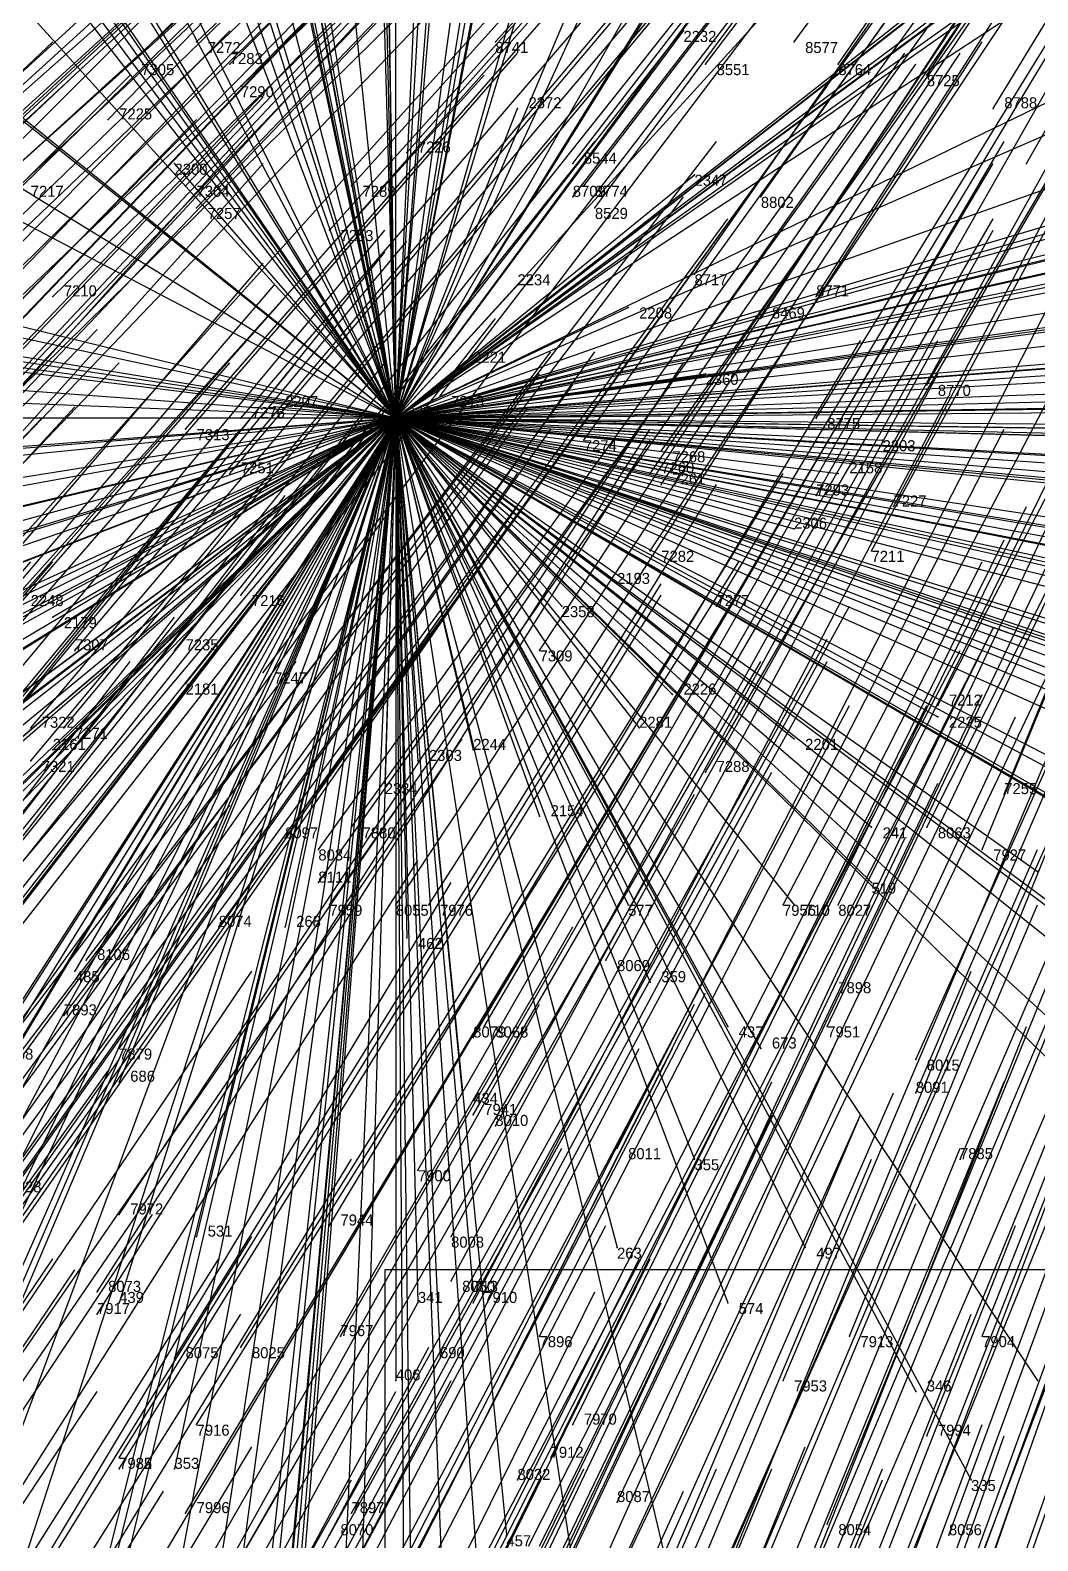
# Model space of a CAD drawing. Extents: x -0.5 to 0.59, y -0.5 to 0.59.
# Drawn here: x -0.199 to -0.108, y -0.3135 to -0.1769 of the extents above; entities that cross this region are included whole.
import ezdxf

# ---------------------------------------------------------------- set-up
doc = ezdxf.new("R2010")
doc.units = 0
for name, color, linetype in [('Clients', 3, 'CONTINUOUS'), ('Facilities', 3, 'CONTINUOUS'), ('Facilities_lines', 3, 'CONTINUOUS'), ('Min_max_boxes', 1, 'CONTINUOUS'), ('Normals', 1, 'CONTINUOUS'), ('Source_points', 5, 'CONTINUOUS'), ('Text', 3, 'CONTINUOUS')]:
    doc.layers.add(name, color=color, linetype=linetype)

msp = doc.modelspace()

# ---------------------------------------------------------------- linework, layer by layer
at = {"layer": 'Clients', "color": 5}
for p in [(-0.14, -0.177, -1.25), (-0.155, -0.184, -1.25), (-0.186, -0.189, -1.25), (-0.139, -0.19, -1.25), (-0.155, -0.2, -1.25), (-0.145, -0.202, -1.25), (-0.159, -0.207, -1.25), (-0.138, -0.208, -1.25), (-0.177, -0.211, -1.25), (-0.122, -0.214, -1.25), (-0.126, -0.217, -1.25), (-0.13, -0.222, -1.25), (-0.146, -0.227, -1.25), (-0.151, -0.229, -1.25), (-0.197, -0.23, -1.25), (-0.109, -0.232, -1.25), (-0.185, -0.236, -1.25), (-0.141, -0.237, -1.25), (-0.144, -0.24, -1.25), (-0.117, -0.239, -1.25), (-0.13, -0.241, -1.25), (-0.197, -0.242, -1.25), (-0.164, -0.243, -1.25), (-0.159, -0.242, -1.25), (-0.167, -0.245, -1.25), (-0.153, -0.248, -1.25), (-0.123, -0.249, -1.25), (-0.123, -0.254, -1.25), (-0.108, -0.253, -1.25), (-0.145, -0.256, -1.25), (-0.13, -0.256, -1.25), (-0.176, -0.258, -1.25), (-0.165, -0.259, -1.25), (-0.195, -0.262, -1.25), (-0.143, -0.263, -1.25), (-0.136, -0.267, -1.25), (-0.133, -0.269, -1.25), (-0.191, -0.272, -1.25), (-0.16, -0.273, -1.25), (-0.139, -0.279, -1.25), (-0.184, -0.286, -1.25), (-0.146, -0.287, -1.25), (-0.129, -0.287, -1.25), (-0.191, -0.292, -1.25), (-0.164, -0.292, -1.25), (-0.159, -0.291, -1.25), (-0.136, -0.292, -1.25), (-0.162, -0.297, -1.25), (-0.166, -0.299, -1.25), (-0.108, -0.299, -1.25), (-0.119, -0.3, -1.25), (-0.186, -0.307, -1.25), (-0.114, -0.308, -1.25), (-0.156, -0.313, -1.25)]:
    msp.add_point(p, dxfattribs=at)
at = {"layer": 'Facilities', "color": 3}
for p in [(-0.184, -0.178, -0.64), (-0.157, -0.178, -0.594), (-0.13, -0.178, -0.551), (-0.19, -0.18, -0.654), (-0.181, -0.18, -0.638), (-0.138, -0.18, -0.567), (-0.126, -0.18, -0.55), (-0.118, -0.181, -0.541), (-0.18, -0.182, -0.641), (-0.112, -0.184, -0.538), (-0.192, -0.185, -0.666), (-0.165, -0.188, -0.625), (-0.15, -0.189, -0.602), (-0.109, -0.189, -0.544), (-0.185, -0.191, -0.665), (-0.17, -0.191, -0.638), (-0.149, -0.191, -0.606), (-0.15, -0.192, -0.609), (-0.133, -0.192, -0.585), (-0.184, -0.193, -0.666), (-0.148, -0.193, -0.609), (-0.172, -0.195, -0.65), (-0.139, -0.199, -0.607), (-0.197, -0.201, -0.703), (-0.128, -0.201, -0.595), (-0.133, -0.203, -0.605), (-0.162, -0.21, -0.663), (-0.118, -0.209, -0.6), (-0.185, -0.213, -0.705), (-0.18, -0.212, -0.694), (-0.166, -0.212, -1.25), (-0.128, -0.212, -0.62), (-0.149, -0.214, -0.653), (-0.142, -0.215, -0.644), (-0.181, -0.217, -0.706), (-0.143, -0.217, -0.649), (-0.142, -0.218, -0.65), (-0.128, -0.219, -0.634), (-0.121, -0.22, -0.627), (-0.143, -0.224, -0.665), (-0.123, -0.224, -0.64), (-0.18, -0.228, -0.726), (-0.137, -0.229, -0.667), (-0.195, -0.233, -0.759), (-0.186, -0.233, -0.745), (-0.153, -0.233, -0.698), (-0.178, -0.235, -0.737), (-0.117, -0.238, -0.662), (-0.199, -0.24, -0.778), (-0.196, -0.24, -0.775), (-0.199, -0.243, -0.784), (-0.138, -0.244, -0.7), (-0.111, -0.246, -0.674), (-0.17, -0.249, -0.753), (-0.118, -0.249, -0.689), (-0.176, -0.25, -0.764), (-0.173, -0.251, -0.763), (-0.113, -0.251, -0.689), (-0.173, -0.254, -0.768), (-0.172, -0.256, -0.772), (-0.166, -0.256, -0.764), (-0.163, -0.256, -0.759), (-0.131, -0.256, -0.72), (-0.126, -0.256, -0.715), (-0.182, -0.258, -0.789), (-0.194, -0.261, -0.811), (-0.147, -0.261, -0.749), (-0.127, -0.264, -0.731), (-0.196, -0.266, -0.826), (-0.158, -0.267, -0.776), (-0.127, -0.267, -0.739), (-0.191, -0.269, -0.825), (-0.159, -0.268, -0.779), (-0.119, -0.27, -0.738), (-0.119, -0.273, -0.744), (-0.159, -0.275, -0.793), (-0.157, -0.276, -0.793), (-0.146, -0.278, -0.785), (-0.115, -0.279, -0.754), (-0.164, -0.28, -0.812), (-0.191, -0.284, -0.855), (-0.172, -0.285, -0.832), (-0.161, -0.286, -0.821), (-0.161, -0.29, -0.83), (-0.193, -0.291, -0.872), (-0.159, -0.292, -0.83), (-0.193, -0.293, -0.876), (-0.18, -0.296, -0.866), (-0.171, -0.295, -0.853), (-0.153, -0.295, -0.832), (-0.125, -0.295, -0.801), (-0.113, -0.295, -0.791), (-0.186, -0.297, -0.876), (-0.131, -0.299, -0.816), (-0.184, -0.303, -0.887), (-0.15, -0.303, -0.845), (-0.118, -0.304, -0.814), (-0.191, -0.306, -0.903), (-0.191, -0.307, -0.903), (-0.152, -0.306, -0.855), (-0.155, -0.308, -0.862), (-0.185, -0.311, -0.904), (-0.17, -0.311, -0.885), (-0.146, -0.31, -0.856), (-0.127, -0.312, -0.843), (-0.172, -0.313, -0.892), (-0.116, -0.313, -0.834)]:
    msp.add_point(p, dxfattribs=at)
at = {"layer": 'Facilities_lines', "color": 3}
for q in [(-0.17, -0.07, -1.25), (-0.193, -0.08, -1.25), (-0.211, -0.083, -1.25), (-0.168, -0.086, -1.25), (-0.212, -0.09, -1.25), (-0.203, -0.089, -1.25), (-0.198, -0.089, -1.25), (-0.166, -0.09, -1.25), (-0.168, -0.093, -1.25), (-0.19, -0.098, -1.25), (-0.19, -0.1, -1.25), (-0.151, -0.103, -1.25), (-0.2, -0.105, -1.25), (-0.185, -0.106, -1.25), (-0.16, -0.106, -1.25), (-0.136, -0.107, -1.25), (-0.146, -0.107, -1.25), (-0.213, -0.117, -1.25), (-0.096, -0.117, -1.25), (-0.158, -0.118, -1.25), (-0.168, -0.12, -1.25), (-0.114, -0.121, -1.25), (-0.041, -0.123, -1.25), (-0.149, -0.124, -1.25), (-0.113, -0.127, -1.25), (-0.13, -0.127, -1.25), (-0.052, -0.128, -1.25), (-0.141, -0.129, -1.25), (-0.215, -0.131, -1.25), (-0.181, -0.132, -1.25), (-0.227, -0.133, -1.25), (-0.22, -0.133, -1.25), (-0.174, -0.133, -1.25), (-0.067, -0.135, -1.25), (-0.213, -0.136, -1.25), (-0.206, -0.136, -1.25), (-0.119, -0.136, -1.25), (-0.064, -0.137, -1.25), (-0.069, -0.144, -1.25), (-0.163, -0.146, -1.25), (-0.211, -0.147, -1.25), (-0.224, -0.148, -1.25), (-0.176, -0.151, -1.25), (-0.138, -0.151, -1.25), (-0.208, -0.153, -1.25), (-0.177, -0.153, -1.25), (-0.091, -0.153, -1.25), (-0.033, -0.154, -1.25), (-0.156, -0.155, -1.25), (-0.206, -0.158, -1.25), (-0.098, -0.159, -1.25), (-0.085, -0.159, -1.25), (-0.162, -0.16, -1.25), (-0.027, -0.163, -1.25), (-0.225, -0.165, -1.25), (-0.103, -0.165, -1.25), (-0.004, -0.166, -1.25), (-0.125, -0.167, -1.25), (-0.044, -0.169, -1.25), (-0.01, -0.169, -1.25), (-0.159, -0.169, -1.25), (-0.217, -0.171, -1.25), (-0.228, -0.174, -1.25), (0.005, -0.174, -1.25), (0.013, -0.175, -1.25), (0.013, -0.175, -1.25), (-0.023, -0.176, -1.25), (0.008, -0.177, -1.25), (-0.14, -0.177, -1.25), (-0.227, -0.18, -1.25), (-0.1, -0.18, -1.25), (-0.034, -0.18, -1.25), (-0.155, -0.184, -1.25), (0.001, -0.185, -1.25), (0.025, -0.186, -1.25), (0.013, -0.187, -1.25), (0.015, -0.188, -1.25), (-0.186, -0.189, -1.25), (-0.256, -0.19, -1.25), (-0.139, -0.19, -1.25), (-0.095, -0.191, -1.25), (-0.08, -0.191, -1.25), (0.014, -0.192, -1.25), (-0.27, -0.195, -1.25), (-0.09, -0.195, -1.25), (-0.078, -0.195, -1.25), (0.026, -0.196, -1.25), (0.032, -0.197, -1.25), (-0.264, -0.2, -1.25), (-0.155, -0.2, -1.25), (-0.01, -0.2, -1.25), (-0.145, -0.202, -1.25), (-0.233, -0.203, -1.25), (-0.226, -0.203, -1.25), (-0.208, -0.203, -1.25), (-0.275, -0.204, -1.25), (-0.059, -0.205, -1.25), (-0.039, -0.205, -1.25), (-0.159, -0.207, -1.25), (-0.268, -0.208, -1.25), (-0.058, -0.208, -1.25), (-0.005, -0.208, -1.25), (-0.138, -0.208, -1.25), (0.05, -0.209, -1.25), (-0.177, -0.211, -1.25), (-0.041, -0.211, -1.25), (-0.099, -0.211, -1.25), (-0.306, -0.245, -1.25), (-0.286, -0.335, -1.25), (-0.286, -0.276, -1.25), (-0.286, -0.245, -1.25), (-0.285, -0.326, -1.25), (-0.283, -0.266, -1.25), (-0.28, -0.275, -1.25), (-0.277, -0.265, -1.25), (-0.276, -0.221, -1.25), (-0.272, -0.29, -1.25), (-0.271, -0.22, -1.25), (-0.269, -0.3, -1.25), (-0.269, -0.276, -1.25), (-0.268, -0.275, -1.25), (-0.266, -0.243, -1.25), (-0.264, -0.284, -1.25), (-0.263, -0.296, -1.25), (-0.262, -0.249, -1.25), (-0.26, -0.227, -1.25), (-0.258, -0.284, -1.25), (-0.258, -0.24, -1.25), (-0.257, -0.266, -1.25), (-0.257, -0.212, -1.25), (-0.255, -0.28, -1.25), (-0.255, -0.288, -1.25), (-0.254, -0.228, -1.25), (-0.252, -0.296, -1.25), (-0.251, -0.282, -1.25), (-0.248, -0.294, -1.25), (-0.246, -0.307, -1.25), (-0.245, -0.368, -1.25), (-0.24, -0.328, -1.25), (-0.238, -0.341, -1.25), (-0.238, -0.347, -1.25), (-0.237, -0.266, -1.25), (-0.236, -0.374, -1.25), (-0.236, -0.3, -1.25), (-0.236, -0.377, -1.25), (-0.236, -0.219, -1.25), (-0.236, -0.236, -1.25), (-0.233, -0.354, -1.25), (-0.232, -0.298, -1.25), (-0.231, -0.32, -1.25), (-0.229, -0.355, -1.25), (-0.229, -0.382, -1.25), (-0.228, -0.236, -1.25), (-0.227, -0.307, -1.25), (-0.227, -0.313, -1.25), (-0.221, -0.266, -1.25), (-0.219, -0.375, -1.25), (-0.218, -0.319, -1.25), (-0.214, -0.253, -1.25), (-0.21, -0.399, -1.25), (-0.208, -0.383, -1.25), (-0.208, -0.378, -1.25), (-0.208, -0.234, -1.25), (-0.208, -0.222, -1.25), (-0.202, -0.27, -1.25), (-0.2, -0.229, -1.25), (-0.197, -0.242, -1.25), (-0.197, -0.23, -1.25), (-0.195, -0.262, -1.25), (-0.191, -0.292, -1.25), (-0.191, -0.272, -1.25), (-0.188, -0.329, -1.25), (-0.187, -0.368, -1.25), (-0.186, -0.307, -1.25), (-0.186, -0.395, -1.25), (-0.185, -0.236, -1.25), (-0.184, -0.286, -1.25), (-0.183, -0.323, -1.25), (-0.182, -0.388, -1.25), (-0.181, -0.384, -1.25), (-0.178, -0.329, -1.25), (-0.178, -0.356, -1.25), (-0.178, -0.362, -1.25), (-0.178, -0.343, -1.25), (-0.176, -0.258, -1.25), (-0.173, -0.371, -1.25), (-0.17, -0.348, -1.25), (-0.167, -0.245, -1.25), (-0.16, -0.363, -1.25), (-0.146, -0.287, -1.25), (-0.136, -0.339, -1.25), (-0.158, -0.325, -1.25), (-0.164, -0.292, -1.25), (-0.164, -0.369, -1.25), (-0.139, -0.279, -1.25), (-0.143, -0.263, -1.25), (-0.166, -0.299, -1.25), (-0.16, -0.273, -1.25), (-0.136, -0.267, -1.25), (-0.156, -0.313, -1.25), (-0.165, -0.259, -1.25), (-0.145, -0.348, -1.25), (-0.136, -0.292, -1.25), (-0.145, -0.256, -1.25), (-0.165, -0.364, -1.25), (-0.162, -0.297, -1.25), (-0.159, -0.291, -1.25), (-0.153, -0.248, -1.25), (-0.133, -0.269, -1.25), (-0.123, -0.249, -1.25), (-0.114, -0.308, -1.25), (-0.119, -0.3, -1.25), (-0.129, -0.287, -1.25), (-0.108, -0.299, -1.25), (-0.123, -0.254, -1.25), (-0.099, -0.251, -1.25), (-0.002, -0.277, -1.25), (-0.077, -0.283, -1.25), (-0.081, -0.261, -1.25), (-0.065, -0.271, -1.25), (-0.024, -0.26, -1.25), (0, -0.255, -1.25), (-0.081, -0.256, -1.25), (-0.058, -0.249, -1.25), (-0.03, -0.285, -1.25), (-0.085, -0.272, -1.25), (-0.107, -0.27, -1.25), (-0.086, -0.272, -1.25), (-0.027, -0.27, -1.25), (-0.13, -0.256, -1.25), (-0.108, -0.253, -1.25), (-0.043, -0.267, -1.25), (-0.104, -0.269, -1.25), (-0.01, -0.269, -1.25), (0.008, -0.27, -1.25), (0.031, -0.281, -1.25), (0.018, -0.248, -1.25), (0.019, -0.269, -1.25), (-0.126, -0.217, -1.25), (-0.079, -0.218, -1.25), (-0.105, -0.217, -1.25), (-0.109, -0.232, -1.25), (-0.071, -0.235, -1.25), (0.035, -0.279, -1.25), (0.046, -0.259, -1.25), (0.041, -0.231, -1.25), (0.032, -0.215, -1.25), (0.053, -0.214, -1.25), (0.065, -0.234, -1.25), (0.033, -0.223, -1.25), (0.04, -0.246, -1.25), (-0.13, -0.241, -1.25), (-0.122, -0.214, -1.25), (-0.035, -0.225, -1.25), (-0.091, -0.214, -1.25), (-0.117, -0.239, -1.25), (-0.141, -0.237, -1.25), (-0.065, -0.229, -1.25), (-0.159, -0.242, -1.25), (-0.146, -0.227, -1.25), (-0.1, -0.227, -1.25), (-0.087, -0.229, -1.25), (-0.144, -0.24, -1.25), (-0.078, -0.214, -1.25), (-0.164, -0.243, -1.25), (-0.13, -0.222, -1.25), (-0.037, -0.214, -1.25), (-0.041, -0.231, -1.25), (-0.062, -0.218, -1.25), (-0.053, -0.215, -1.25), (-0.051, -0.233, -1.25), (-0.151, -0.229, -1.25), (-0.027, -0.239, -1.25), (-0.093, -0.24, -1.25), (-0.09, -0.236, -1.25)]:
    msp.add_line((-0.166, -0.212, -1.25), q, dxfattribs=at)
at = {"layer": 'Min_max_boxes', "color": 1}
for p, q in [((0.031, -0.289, -1.25), (-0.167, -0.289, -1.25)), ((-0.167, -0.289, -1.25), (-0.167, -0.451, -1.25)), ((0.031, -0.289, -1.25), (-0.167, -0.289, -1.25)), ((-0.167, -0.289, -1.25), (-0.167, -0.451, -1.25)), ((-0.167, -0.289, -1.25), (-0.167, -0.289, -1.25))]:
    msp.add_line(p, q, dxfattribs=at)
at = {"layer": 'Normals', "color": 1}
for p, q in [((-0.13, -0.178, -0.551), (-0.075, -0.103, -0.588)), ((-0.126, -0.18, -0.55), (-0.074, -0.104, -0.588)), ((-0.118, -0.181, -0.541), (-0.068, -0.104, -0.579)), ((-0.112, -0.184, -0.538), (-0.064, -0.105, -0.576)), ((-0.138, -0.18, -0.567), (-0.082, -0.106, -0.605)), ((-0.157, -0.178, -0.594), (-0.095, -0.109, -0.63)), ((-0.109, -0.189, -0.544), (-0.063, -0.108, -0.582)), ((-0.184, -0.178, -0.64), (-0.117, -0.114, -0.678)), ((-0.181, -0.18, -0.638), (-0.116, -0.114, -0.676)), ((-0.19, -0.18, -0.654), (-0.124, -0.115, -0.692)), ((-0.18, -0.182, -0.641), (-0.115, -0.116, -0.678)), ((-0.15, -0.189, -0.602), (-0.093, -0.115, -0.639)), ((-0.133, -0.192, -0.585), (-0.079, -0.116, -0.622)), ((-0.192, -0.185, -0.666), (-0.127, -0.118, -0.703)), ((-0.165, -0.188, -0.625), (-0.103, -0.118, -0.661)), ((-0.15, -0.192, -0.609), (-0.093, -0.118, -0.646)), ((-0.149, -0.191, -0.606), (-0.093, -0.118, -0.644)), ((-0.148, -0.193, -0.609), (-0.093, -0.119, -0.647)), ((-0.17, -0.191, -0.638), (-0.108, -0.122, -0.675)), ((-0.185, -0.191, -0.665), (-0.121, -0.124, -0.702)), ((-0.139, -0.199, -0.607), (-0.086, -0.123, -0.645)), ((-0.128, -0.201, -0.595), (-0.078, -0.123, -0.632)), ((-0.133, -0.203, -0.605), (-0.082, -0.125, -0.643)), ((-0.205, -0.189, -0.695), (-0.136, -0.126, -0.732)), ((-0.2, -0.191, -0.691), (-0.132, -0.127, -0.728)), ((-0.184, -0.193, -0.666), (-0.12, -0.126, -0.704)), ((-0.172, -0.195, -0.65), (-0.11, -0.126, -0.688)), ((-0.118, -0.209, -0.6), (-0.071, -0.129, -0.637)), ((-0.128, -0.212, -0.62), (-0.08, -0.134, -0.658)), ((-0.197, -0.201, -0.703), (-0.13, -0.136, -0.74)), ((-0.162, -0.21, -0.663), (-0.105, -0.136, -0.699)), ((-0.222, -0.201, -0.748), (-0.153, -0.138, -0.786)), ((-0.202, -0.203, -0.716), (-0.135, -0.139, -0.753)), ((-0.149, -0.214, -0.653), (-0.095, -0.139, -0.689)), ((-0.142, -0.215, -0.644), (-0.088, -0.139, -0.68)), ((-0.128, -0.219, -0.634), (-0.082, -0.138, -0.671)), ((-0.121, -0.22, -0.627), (-0.078, -0.138, -0.665)), ((-0.143, -0.217, -0.649), (-0.09, -0.14, -0.685)), ((-0.142, -0.218, -0.65), (-0.09, -0.14, -0.686)), ((-0.224, -0.204, -0.758), (-0.156, -0.142, -0.796)), ((-0.216, -0.207, -0.748), (-0.15, -0.142, -0.786)), ((-0.18, -0.212, -0.694), (-0.119, -0.141, -0.731)), ((-0.185, -0.213, -0.705), (-0.124, -0.143, -0.743)), ((-0.123, -0.224, -0.64), (-0.079, -0.143, -0.677)), ((-0.207, -0.213, -0.742), (-0.143, -0.146, -0.779)), ((-0.181, -0.217, -0.706), (-0.121, -0.146, -0.744)), ((-0.143, -0.224, -0.665), (-0.091, -0.146, -0.7)), ((-0.137, -0.229, -0.667), (-0.089, -0.149, -0.704)), ((-0.215, -0.219, -0.768), (-0.151, -0.152, -0.805)), ((-0.21, -0.22, -0.761), (-0.147, -0.152, -0.798)), ((-0.217, -0.221, -0.774), (-0.153, -0.154, -0.811)), ((-0.235, -0.218, -0.802), (-0.167, -0.155, -0.839)), ((-0.213, -0.222, -0.77), (-0.149, -0.155, -0.808)), ((-0.18, -0.228, -0.726), (-0.123, -0.155, -0.763)), ((-0.117, -0.238, -0.662), (-0.074, -0.155, -0.7)), ((-0.238, -0.22, -0.81), (-0.17, -0.157, -0.847)), ((-0.228, -0.221, -0.793), (-0.161, -0.156, -0.83)), ((-0.153, -0.233, -0.698), (-0.102, -0.156, -0.735)), ((-0.242, -0.22, -0.817), (-0.172, -0.158, -0.855)), ((-0.229, -0.223, -0.799), (-0.162, -0.159, -0.836)), ((-0.242, -0.224, -0.824), (-0.174, -0.161, -0.861)), ((-0.186, -0.233, -0.745), (-0.128, -0.16, -0.783)), ((-0.178, -0.235, -0.737), (-0.122, -0.161, -0.776)), ((-0.111, -0.246, -0.674), (-0.076, -0.16, -0.713)), ((-0.195, -0.233, -0.759), (-0.135, -0.162, -0.796)), ((-0.23, -0.228, -0.811), (-0.164, -0.163, -0.848)), ((-0.138, -0.244, -0.7), (-0.091, -0.163, -0.737)), ((-0.221, -0.232, -0.799), (-0.157, -0.165, -0.837)), ((-0.209, -0.233, -0.782), (-0.147, -0.164, -0.82)), ((-0.218, -0.233, -0.797), (-0.154, -0.166, -0.835)), ((-0.206, -0.235, -0.781), (-0.145, -0.166, -0.819)), ((-0.118, -0.249, -0.689), (-0.076, -0.166, -0.726)), ((-0.113, -0.251, -0.689), (-0.078, -0.166, -0.727)), ((-0.245, -0.23, -0.841), (-0.177, -0.168, -0.878)), ((-0.225, -0.234, -0.812), (-0.159, -0.169, -0.849)), ((-0.199, -0.24, -0.778), (-0.139, -0.169, -0.816)), ((-0.196, -0.24, -0.775), (-0.137, -0.169, -0.813)), ((-0.249, -0.233, -0.852), (-0.18, -0.171, -0.889)), ((-0.199, -0.243, -0.784), (-0.139, -0.171, -0.822)), ((-0.24, -0.24, -0.848), (-0.175, -0.173, -0.885)), ((-0.24, -0.24, -0.848), (-0.175, -0.173, -0.885)), ((-0.237, -0.239, -0.841), (-0.172, -0.173, -0.878)), ((-0.126, -0.256, -0.715), (-0.085, -0.173, -0.751)), ((-0.17, -0.249, -0.753), (-0.116, -0.174, -0.792)), ((-0.131, -0.256, -0.72), (-0.088, -0.174, -0.756)), ((-0.254, -0.241, -0.875), (-0.188, -0.175, -0.911)), ((-0.237, -0.242, -0.847), (-0.173, -0.175, -0.884)), ((-0.234, -0.244, -0.846), (-0.17, -0.176, -0.883)), ((-0.176, -0.25, -0.764), (-0.122, -0.175, -0.803)), ((-0.173, -0.251, -0.763), (-0.119, -0.176, -0.801)), ((-0.247, -0.244, -0.867), (-0.181, -0.177, -0.903)), ((-0.14, -0.177, -1.25), (-0.14, -0.177, -1.15)), ((-0.265, -0.242, -0.896), (-0.197, -0.178, -0.933)), ((-0.163, -0.256, -0.759), (-0.113, -0.178, -0.797)), ((-0.262, -0.244, -0.895), (-0.194, -0.18, -0.932)), ((-0.216, -0.249, -0.824), (-0.155, -0.179, -0.861)), ((-0.173, -0.254, -0.768), (-0.12, -0.179, -0.807)), ((-0.172, -0.256, -0.772), (-0.119, -0.18, -0.81)), ((-0.166, -0.256, -0.764), (-0.115, -0.179, -0.801)), ((-0.147, -0.261, -0.749), (-0.102, -0.18, -0.786)), ((-0.127, -0.264, -0.731), (-0.087, -0.179, -0.768)), ((-0.256, -0.247, -0.889), (-0.19, -0.181, -0.925)), ((-0.22, -0.25, -0.833), (-0.158, -0.181, -0.87)), ((-0.182, -0.258, -0.789), (-0.127, -0.182, -0.825)), ((-0.242, -0.25, -0.87), (-0.178, -0.183, -0.907)), ((-0.155, -0.184, -1.25), (-0.155, -0.184, -1.15)), ((-0.127, -0.267, -0.739), (-0.087, -0.183, -0.775)), ((-0.249, -0.252, -0.885), (-0.184, -0.185, -0.922)), ((-0.119, -0.27, -0.738), (-0.081, -0.185, -0.775)), ((-0.241, -0.255, -0.877), (-0.179, -0.186, -0.915)), ((-0.206, -0.26, -0.829), (-0.148, -0.187, -0.866)), ((-0.194, -0.261, -0.811), (-0.137, -0.187, -0.848)), ((-0.158, -0.267, -0.776), (-0.111, -0.187, -0.814)), ((-0.119, -0.273, -0.744), (-0.082, -0.187, -0.781)), ((-0.24, -0.258, -0.881), (-0.178, -0.189, -0.919)), ((-0.186, -0.189, -1.25), (-0.186, -0.189, -1.15)), ((-0.159, -0.268, -0.779), (-0.112, -0.189, -0.817)), ((-0.139, -0.19, -1.25), (-0.139, -0.19, -1.15)), ((-0.196, -0.266, -0.826), (-0.14, -0.192, -0.863)), ((-0.115, -0.279, -0.754), (-0.078, -0.193, -0.791)), ((-0.226, -0.266, -0.873), (-0.167, -0.195, -0.911)), ((-0.191, -0.269, -0.825), (-0.136, -0.194, -0.863)), ((-0.159, -0.275, -0.793), (-0.112, -0.194, -0.83)), ((-0.157, -0.276, -0.793), (-0.112, -0.195, -0.83)), ((-0.224, -0.267, -0.871), (-0.165, -0.196, -0.908)), ((-0.146, -0.278, -0.785), (-0.104, -0.196, -0.823)), ((-0.238, -0.268, -0.896), (-0.178, -0.198, -0.934)), ((-0.225, -0.269, -0.877), (-0.167, -0.197, -0.914)), ((-0.237, -0.27, -0.898), (-0.177, -0.2, -0.936)), ((-0.164, -0.28, -0.812), (-0.118, -0.2, -0.85)), ((-0.155, -0.2, -1.25), (-0.155, -0.2, -1.15)), ((-0.145, -0.202, -1.25), (-0.145, -0.202, -1.15)), ((-0.214, -0.276, -0.874), (-0.157, -0.203, -0.912)), ((-0.258, -0.271, -0.935), (-0.193, -0.204, -0.972)), ((-0.208, -0.28, -0.871), (-0.152, -0.206, -0.909)), ((-0.202, -0.282, -0.867), (-0.148, -0.206, -0.904)), ((-0.172, -0.285, -0.832), (-0.124, -0.205, -0.869)), ((-0.161, -0.286, -0.821), (-0.117, -0.205, -0.859)), ((-0.255, -0.274, -0.937), (-0.191, -0.207, -0.974)), ((-0.242, -0.277, -0.92), (-0.181, -0.207, -0.958)), ((-0.234, -0.279, -0.91), (-0.175, -0.207, -0.948)), ((-0.225, -0.279, -0.896), (-0.167, -0.207, -0.934)), ((-0.191, -0.284, -0.855), (-0.14, -0.207, -0.893)), ((-0.159, -0.207, -1.25), (-0.159, -0.207, -1.15)), ((-0.208, -0.283, -0.877), (-0.153, -0.208, -0.915)), ((-0.161, -0.29, -0.83), (-0.117, -0.208, -0.867)), ((-0.138, -0.208, -1.25), (-0.138, -0.208, -1.15)), ((-0.205, -0.284, -0.875), (-0.15, -0.209, -0.913)), ((-0.159, -0.292, -0.83), (-0.116, -0.21, -0.868)), ((-0.125, -0.295, -0.801), (-0.09, -0.209, -0.838)), ((-0.113, -0.295, -0.791), (-0.079, -0.209, -0.828)), ((-0.258, -0.279, -0.95), (-0.195, -0.211, -0.987)), ((-0.208, -0.287, -0.885), (-0.154, -0.211, -0.923)), ((-0.177, -0.211, -1.25), (-0.177, -0.211, -1.15)), ((-0.262, -0.279, -0.957), (-0.198, -0.212, -0.994)), ((-0.239, -0.284, -0.929), (-0.18, -0.213, -0.966)), ((-0.227, -0.284, -0.908), (-0.169, -0.212, -0.946)), ((-0.223, -0.286, -0.905), (-0.166, -0.212, -0.943)), ((-0.205, -0.288, -0.885), (-0.152, -0.213, -0.923)), ((-0.193, -0.291, -0.872), (-0.143, -0.213, -0.909)), ((-0.166, -0.212, -1.25), (-0.166, -0.212, -1.15)), ((-0.153, -0.295, -0.832), (-0.111, -0.213, -0.87)), ((-0.193, -0.293, -0.876), (-0.143, -0.214, -0.913)), ((-0.131, -0.299, -0.816), (-0.095, -0.214, -0.854)), ((-0.122, -0.214, -1.25), (-0.122, -0.214, -1.15)), ((-0.171, -0.295, -0.853), (-0.125, -0.215, -0.89)), ((-0.231, -0.288, -0.924), (-0.173, -0.216, -0.961)), ((-0.226, -0.289, -0.917), (-0.169, -0.216, -0.954)), ((-0.208, -0.292, -0.898), (-0.155, -0.217, -0.935)), ((-0.18, -0.296, -0.866), (-0.131, -0.217, -0.903)), ((-0.126, -0.217, -1.25), (-0.126, -0.217, -1.15)), ((-0.186, -0.297, -0.876), (-0.137, -0.218, -0.913)), ((-0.118, -0.304, -0.814), (-0.083, -0.218, -0.852)), ((-0.233, -0.293, -0.935), (-0.176, -0.219, -0.971)), ((-0.222, -0.297, -0.927), (-0.167, -0.221, -0.962)), ((-0.208, -0.296, -0.906), (-0.155, -0.22, -0.942)), ((-0.15, -0.303, -0.845), (-0.109, -0.22, -0.883)), ((-0.209, -0.298, -0.91), (-0.156, -0.222, -0.947)), ((-0.13, -0.222, -1.25), (-0.13, -0.222, -1.15)), ((-0.152, -0.306, -0.855), (-0.111, -0.223, -0.892)), ((-0.26, -0.296, -0.985), (-0.199, -0.225, -1.021)), ((-0.258, -0.296, -0.982), (-0.197, -0.225, -1.018)), ((-0.184, -0.303, -0.887), (-0.135, -0.225, -0.925)), ((-0.155, -0.308, -0.862), (-0.113, -0.225, -0.899)), ((-0.146, -0.31, -0.856), (-0.106, -0.226, -0.894)), ((-0.127, -0.312, -0.843), (-0.092, -0.226, -0.881)), ((-0.116, -0.313, -0.834), (-0.084, -0.226, -0.872)), ((-0.191, -0.306, -0.903), (-0.142, -0.227, -0.94)), ((-0.191, -0.307, -0.903), (-0.142, -0.228, -0.94)), ((-0.146, -0.227, -1.25), (-0.146, -0.227, -1.15)), ((-0.17, -0.311, -0.885), (-0.125, -0.229, -0.922)), ((-0.151, -0.229, -1.25), (-0.151, -0.229, -1.15)), ((-0.243, -0.304, -0.974), (-0.186, -0.23, -1.01)), ((-0.216, -0.306, -0.936), (-0.162, -0.23, -0.973)), ((-0.197, -0.23, -1.25), (-0.197, -0.23, -1.15)), ((-0.136, -0.315, -0.858), (-0.098, -0.23, -0.895)), ((-0.185, -0.311, -0.904), (-0.137, -0.231, -0.941)), ((-0.172, -0.313, -0.892), (-0.127, -0.232, -0.93)), ((-0.154, -0.314, -0.875), (-0.112, -0.231, -0.912)), ((-0.153, -0.314, -0.874), (-0.112, -0.231, -0.912)), ((-0.109, -0.232, -1.25), (-0.109, -0.232, -1.15)), ((-0.158, -0.315, -0.881), (-0.115, -0.233, -0.918)), ((-0.247, -0.308, -0.987), (-0.19, -0.234, -1.023)), ((-0.231, -0.308, -0.963), (-0.175, -0.234, -0.999)), ((-0.18, -0.315, -0.907), (-0.133, -0.234, -0.943)), ((-0.172, -0.315, -0.897), (-0.127, -0.234, -0.934)), ((-0.185, -0.236, -1.25), (-0.185, -0.236, -1.15)), ((-0.147, -0.319, -0.879), (-0.107, -0.235, -0.916)), ((-0.153, -0.321, -0.888), (-0.113, -0.237, -0.925)), ((-0.141, -0.237, -1.25), (-0.141, -0.237, -1.15)), ((-0.169, -0.321, -0.906), (-0.125, -0.238, -0.943)), ((-0.16, -0.321, -0.897), (-0.118, -0.238, -0.934)), ((-0.116, -0.326, -0.864), (-0.085, -0.238, -0.901)), ((-0.149, -0.323, -0.889), (-0.11, -0.239, -0.926)), ((-0.144, -0.24, -1.25), (-0.144, -0.24, -1.15)), ((-0.117, -0.239, -1.25), (-0.117, -0.239, -1.15)), ((-0.212, -0.317, -0.955), (-0.16, -0.241, -0.991)), ((-0.13, -0.241, -1.25), (-0.13, -0.241, -1.15)), ((-0.197, -0.242, -1.25), (-0.197, -0.242, -1.15)), ((-0.177, -0.324, -0.922), (-0.132, -0.243, -0.96)), ((-0.164, -0.243, -1.25), (-0.164, -0.243, -1.15)), ((-0.159, -0.242, -1.25), (-0.159, -0.242, -1.15)), ((-0.176, -0.326, -0.926), (-0.132, -0.244, -0.963)), ((-0.167, -0.245, -1.25), (-0.167, -0.245, -1.15)), ((-0.157, -0.329, -0.912), (-0.117, -0.245, -0.949)), ((-0.126, -0.331, -0.886), (-0.091, -0.245, -0.924)), ((-0.236, -0.322, -0.998), (-0.181, -0.247, -1.035)), ((-0.218, -0.323, -0.974), (-0.165, -0.246, -1.01)), ((-0.185, -0.327, -0.939), (-0.139, -0.246, -0.976)), ((-0.153, -0.248, -1.25), (-0.153, -0.248, -1.15)), ((-0.232, -0.324, -0.996), (-0.178, -0.249, -1.034)), ((-0.123, -0.249, -1.25), (-0.123, -0.249, -1.15)), ((-0.117, -0.337, -0.892), (-0.086, -0.249, -0.929)), ((-0.179, -0.333, -0.945), (-0.135, -0.251, -0.982)), ((-0.16, -0.334, -0.925), (-0.12, -0.25, -0.962)), ((-0.145, -0.336, -0.915), (-0.108, -0.251, -0.952)), ((-0.134, -0.337, -0.906), (-0.097, -0.251, -0.943)), ((-0.129, -0.338, -0.905), (-0.095, -0.251, -0.941)), ((-0.122, -0.338, -0.897), (-0.09, -0.25, -0.934)), ((-0.214, -0.331, -0.984), (-0.164, -0.252, -1.022)), ((-0.137, -0.337, -0.91), (-0.101, -0.252, -0.947)), ((-0.209, -0.334, -0.984), (-0.161, -0.254, -1.022)), ((-0.123, -0.254, -1.25), (-0.123, -0.254, -1.15)), ((-0.108, -0.253, -1.25), (-0.108, -0.253, -1.15)), ((-0.244, -0.33, -1.027), (-0.189, -0.255, -1.064)), ((-0.123, -0.342, -0.91), (-0.091, -0.255, -0.947)), ((-0.199, -0.335, -0.975), (-0.152, -0.256, -1.013)), ((-0.145, -0.256, -1.25), (-0.145, -0.256, -1.15)), ((-0.144, -0.341, -0.926), (-0.108, -0.256, -0.963)), ((-0.13, -0.256, -1.25), (-0.13, -0.256, -1.15)), ((-0.196, -0.338, -0.977), (-0.15, -0.258, -1.014)), ((-0.176, -0.258, -1.25), (-0.176, -0.258, -1.15)), ((-0.165, -0.259, -1.25), (-0.165, -0.259, -1.15)), ((-0.127, -0.346, -0.92), (-0.095, -0.259, -0.958)), ((-0.139, -0.346, -0.933), (-0.104, -0.26, -0.97)), ((-0.231, -0.339, -1.025), (-0.179, -0.262, -1.063)), ((-0.195, -0.262, -1.25), (-0.195, -0.262, -1.15)), ((-0.149, -0.348, -0.948), (-0.114, -0.262, -0.985)), ((-0.143, -0.263, -1.25), (-0.143, -0.263, -1.15)), ((-0.181, -0.347, -0.978), (-0.138, -0.264, -1.015)), ((-0.166, -0.348, -0.965), (-0.127, -0.264, -1.002)), ((-0.198, -0.346, -0.996), (-0.153, -0.265, -1.033)), ((-0.181, -0.348, -0.981), (-0.139, -0.265, -1.018)), ((-0.143, -0.353, -0.954), (-0.109, -0.267, -0.991)), ((-0.136, -0.267, -1.25), (-0.136, -0.267, -1.15)), ((-0.187, -0.351, -0.994), (-0.144, -0.269, -1.032)), ((-0.183, -0.352, -0.991), (-0.141, -0.269, -1.028)), ((-0.164, -0.353, -0.973), (-0.126, -0.268, -1.009)), ((-0.133, -0.269, -1.25), (-0.133, -0.269, -1.15)), ((-0.244, -0.345, -1.058), (-0.191, -0.27, -1.096)), ((-0.246, -0.347, -1.062), (-0.192, -0.271, -1.1)), ((-0.191, -0.272, -1.25), (-0.191, -0.272, -1.15)), ((-0.185, -0.354, -1), (-0.143, -0.272, -1.037)), ((-0.172, -0.356, -0.987), (-0.132, -0.272, -1.025)), ((-0.16, -0.273, -1.25), (-0.16, -0.273, -1.15)), ((-0.158, -0.358, -0.978), (-0.121, -0.273, -1.015)), ((-0.146, -0.358, -0.968), (-0.111, -0.272, -1.005)), ((-0.136, -0.359, -0.96), (-0.103, -0.272, -0.997)), ((-0.172, -0.358, -0.993), (-0.132, -0.275, -1.031)), ((-0.162, -0.36, -0.986), (-0.124, -0.275, -1.023)), ((-0.16, -0.36, -0.986), (-0.124, -0.275, -1.023)), ((-0.195, -0.36, -1.024), (-0.151, -0.278, -1.061)), ((-0.15, -0.364, -0.985), (-0.115, -0.278, -1.022)), ((-0.218, -0.358, -1.048), (-0.17, -0.279, -1.085)), ((-0.159, -0.365, -0.995), (-0.123, -0.279, -1.032)), ((-0.139, -0.279, -1.25), (-0.139, -0.279, -1.15)), ((-0.127, -0.367, -0.97), (-0.096, -0.279, -1.007)), ((-0.239, -0.361, -1.083), (-0.188, -0.284, -1.12)), ((-0.155, -0.369, -1.001), (-0.119, -0.283, -1.038)), ((-0.19, -0.368, -1.034), (-0.147, -0.285, -1.071)), ((-0.144, -0.372, -0.996), (-0.11, -0.285, -1.033)), ((-0.228, -0.365, -1.075), (-0.179, -0.286, -1.113)), ((-0.184, -0.286, -1.25), (-0.184, -0.286, -1.15)), ((-0.249, -0.365, -1.105), (-0.197, -0.288, -1.142)), ((-0.232, -0.367, -1.085), (-0.182, -0.288, -1.122)), ((-0.186, -0.372, -1.039), (-0.144, -0.288, -1.075)), ((-0.184, -0.371, -1.036), (-0.143, -0.288, -1.073)), ((-0.146, -0.287, -1.25), (-0.146, -0.287, -1.15)), ((-0.129, -0.287, -1.25), (-0.129, -0.287, -1.15)), ((-0.247, -0.366, -1.103), (-0.195, -0.289, -1.141)), ((-0.208, -0.373, -1.068), (-0.164, -0.292, -1.106)), ((-0.191, -0.292, -1.25), (-0.191, -0.292, -1.15)), ((-0.189, -0.374, -1.048), (-0.148, -0.291, -1.085)), ((-0.183, -0.376, -1.046), (-0.142, -0.292, -1.082)), ((-0.164, -0.292, -1.25), (-0.164, -0.292, -1.15)), ((-0.159, -0.291, -1.25), (-0.159, -0.291, -1.15)), ((-0.137, -0.378, -1.004), (-0.104, -0.291, -1.042)), ((-0.136, -0.292, -1.25), (-0.136, -0.292, -1.15)), ((-0.229, -0.371, -1.091), (-0.18, -0.293, -1.129)), ((-0.148, -0.38, -1.019), (-0.114, -0.293, -1.056)), ((-0.206, -0.377, -1.075), (-0.163, -0.296, -1.112)), ((-0.162, -0.297, -1.25), (-0.162, -0.297, -1.15)), ((-0.204, -0.381, -1.081), (-0.161, -0.299, -1.118)), ((-0.166, -0.299, -1.25), (-0.166, -0.299, -1.15)), ((-0.108, -0.299, -1.25), (-0.108, -0.299, -1.15)), ((-0.244, -0.377, -1.123), (-0.193, -0.3, -1.16)), ((-0.21, -0.382, -1.09), (-0.166, -0.3, -1.127)), ((-0.119, -0.3, -1.25), (-0.119, -0.3, -1.15)), ((-0.145, -0.39, -1.04), (-0.113, -0.303, -1.077)), ((-0.142, -0.392, -1.042), (-0.111, -0.304, -1.079)), ((-0.227, -0.385, -1.116), (-0.179, -0.305, -1.153)), ((-0.164, -0.391, -1.06), (-0.129, -0.305, -1.097)), ((-0.19, -0.39, -1.084), (-0.149, -0.307, -1.121)), ((-0.186, -0.307, -1.25), (-0.186, -0.307, -1.15)), ((-0.174, -0.392, -1.073), (-0.137, -0.307, -1.11)), ((-0.168, -0.393, -1.068), (-0.132, -0.307, -1.105)), ((-0.157, -0.393, -1.058), (-0.122, -0.307, -1.095)), ((-0.222, -0.388, -1.119), (-0.176, -0.308, -1.156)), ((-0.215, -0.388, -1.11), (-0.17, -0.308, -1.147)), ((-0.194, -0.391, -1.09), (-0.153, -0.308, -1.128)), ((-0.157, -0.394, -1.061), (-0.122, -0.308, -1.098)), ((-0.114, -0.308, -1.25), (-0.114, -0.308, -1.15)), ((-0.236, -0.388, -1.134), (-0.187, -0.309, -1.171)), ((-0.178, -0.393, -1.079), (-0.14, -0.309, -1.116)), ((-0.14, -0.396, -1.051), (-0.11, -0.309, -1.088)), ((-0.156, -0.313, -1.25), (-0.156, -0.313, -1.15))]:
    msp.add_line(p, q, dxfattribs=at)
at = {"layer": 'Source_points', "color": 5}
for p in [(-0.14, -0.177, -1.25), (-0.184, -0.178, -0.64), (-0.157, -0.178, -0.594), (-0.13, -0.178, -0.551), (-0.19, -0.18, -0.654), (-0.181, -0.18, -0.638), (-0.138, -0.18, -0.567), (-0.126, -0.18, -0.55), (-0.118, -0.181, -0.541), (-0.18, -0.182, -0.641), (-0.155, -0.184, -1.25), (-0.112, -0.184, -0.538), (-0.192, -0.185, -0.666), (-0.165, -0.188, -0.625), (-0.186, -0.189, -1.25), (-0.15, -0.189, -0.602), (-0.109, -0.189, -0.544), (-0.185, -0.191, -0.665), (-0.17, -0.191, -0.638), (-0.149, -0.191, -0.606), (-0.139, -0.19, -1.25), (-0.15, -0.192, -0.609), (-0.133, -0.192, -0.585), (-0.184, -0.193, -0.666), (-0.148, -0.193, -0.609), (-0.172, -0.195, -0.65), (-0.139, -0.199, -0.607), (-0.155, -0.2, -1.25), (-0.197, -0.201, -0.703), (-0.145, -0.202, -1.25), (-0.128, -0.201, -0.595), (-0.133, -0.203, -0.605), (-0.159, -0.207, -1.25), (-0.138, -0.208, -1.25), (-0.162, -0.21, -0.663), (-0.118, -0.209, -0.6), (-0.177, -0.211, -1.25), (-0.185, -0.213, -0.705), (-0.18, -0.212, -0.694), (-0.166, -0.212, -1.25), (-0.128, -0.212, -0.62), (-0.149, -0.214, -0.653), (-0.122, -0.214, -1.25), (-0.142, -0.215, -0.644), (-0.181, -0.217, -0.706), (-0.143, -0.217, -0.649), (-0.126, -0.217, -1.25), (-0.142, -0.218, -0.65), (-0.128, -0.219, -0.634), (-0.121, -0.22, -0.627), (-0.13, -0.222, -1.25), (-0.143, -0.224, -0.665), (-0.123, -0.224, -0.64), (-0.18, -0.228, -0.726), (-0.146, -0.227, -1.25), (-0.151, -0.229, -1.25), (-0.137, -0.229, -0.667), (-0.197, -0.23, -1.25), (-0.109, -0.232, -1.25), (-0.195, -0.233, -0.759), (-0.186, -0.233, -0.745), (-0.153, -0.233, -0.698), (-0.185, -0.236, -1.25), (-0.178, -0.235, -0.737), (-0.141, -0.237, -1.25), (-0.117, -0.238, -0.662), (-0.199, -0.24, -0.778), (-0.196, -0.24, -0.775), (-0.144, -0.24, -1.25), (-0.117, -0.239, -1.25), (-0.13, -0.241, -1.25), (-0.199, -0.243, -0.784), (-0.197, -0.242, -1.25), (-0.164, -0.243, -1.25), (-0.159, -0.242, -1.25), (-0.138, -0.244, -0.7), (-0.167, -0.245, -1.25), (-0.111, -0.246, -0.674), (-0.153, -0.248, -1.25), (-0.17, -0.249, -0.753), (-0.123, -0.249, -1.25), (-0.118, -0.249, -0.689), (-0.176, -0.25, -0.764), (-0.173, -0.251, -0.763), (-0.113, -0.251, -0.689), (-0.173, -0.254, -0.768), (-0.123, -0.254, -1.25), (-0.108, -0.253, -1.25), (-0.172, -0.256, -0.772), (-0.166, -0.256, -0.764), (-0.163, -0.256, -0.759), (-0.145, -0.256, -1.25), (-0.131, -0.256, -0.72), (-0.13, -0.256, -1.25), (-0.126, -0.256, -0.715), (-0.182, -0.258, -0.789), (-0.176, -0.258, -1.25), (-0.165, -0.259, -1.25), (-0.195, -0.262, -1.25), (-0.194, -0.261, -0.811), (-0.147, -0.261, -0.749), (-0.143, -0.263, -1.25), (-0.127, -0.264, -0.731), (-0.196, -0.266, -0.826), (-0.158, -0.267, -0.776), (-0.136, -0.267, -1.25), (-0.127, -0.267, -0.739), (-0.191, -0.269, -0.825), (-0.159, -0.268, -0.779), (-0.133, -0.269, -1.25), (-0.119, -0.27, -0.738), (-0.191, -0.272, -1.25), (-0.16, -0.273, -1.25), (-0.119, -0.273, -0.744), (-0.159, -0.275, -0.793), (-0.157, -0.276, -0.793), (-0.146, -0.278, -0.785), (-0.139, -0.279, -1.25), (-0.115, -0.279, -0.754), (-0.164, -0.28, -0.812), (-0.191, -0.284, -0.855), (-0.172, -0.285, -0.832), (-0.184, -0.286, -1.25), (-0.161, -0.286, -0.821), (-0.146, -0.287, -1.25), (-0.129, -0.287, -1.25), (-0.161, -0.29, -0.83), (-0.193, -0.291, -0.872), (-0.191, -0.292, -1.25), (-0.164, -0.292, -1.25), (-0.159, -0.291, -1.25), (-0.159, -0.292, -0.83), (-0.136, -0.292, -1.25), (-0.193, -0.293, -0.876), (-0.18, -0.296, -0.866), (-0.171, -0.295, -0.853), (-0.153, -0.295, -0.832), (-0.125, -0.295, -0.801), (-0.113, -0.295, -0.791), (-0.186, -0.297, -0.876), (-0.162, -0.297, -1.25), (-0.166, -0.299, -1.25), (-0.131, -0.299, -0.816), (-0.108, -0.299, -1.25), (-0.119, -0.3, -1.25), (-0.184, -0.303, -0.887), (-0.15, -0.303, -0.845), (-0.118, -0.304, -0.814), (-0.191, -0.306, -0.903), (-0.191, -0.307, -0.903), (-0.186, -0.307, -1.25), (-0.152, -0.306, -0.855), (-0.155, -0.308, -0.862), (-0.114, -0.308, -1.25), (-0.185, -0.311, -0.904), (-0.17, -0.311, -0.885), (-0.146, -0.31, -0.856), (-0.127, -0.312, -0.843), (-0.172, -0.313, -0.892), (-0.156, -0.313, -1.25), (-0.116, -0.313, -0.834)]:
    msp.add_point(p, dxfattribs=at)

# ---------------------------------------------------------------- texts
at = {"layer": 'Text', "color": 3}
for s, p in [('2232', (-0.14, -0.178, -1.25)), ('7272', (-0.183, -0.179, -0.64)), ('8741', (-0.157, -0.179, -0.594)), ('8577', (-0.129, -0.179, -0.551)), ('7305', (-0.189, -0.181, -0.654)), ('7283', (-0.181, -0.18, -0.638)), ('8551', (-0.137, -0.181, -0.567)), ('8764', (-0.126, -0.181, -0.55)), ('8725', (-0.118, -0.182, -0.541)), ('7290', (-0.18, -0.183, -0.641)), ('2372', (-0.154, -0.184, -1.25)), ('8788', (-0.111, -0.184, -0.538)), ('7225', (-0.191, -0.185, -0.666)), ('7226', (-0.164, -0.188, -0.625)), ('8544', (-0.149, -0.189, -0.602)), ('2300', (-0.186, -0.19, -1.25)), ('7217', (-0.199, -0.192, -0.691)), ('7304', (-0.184, -0.192, -0.665)), ('7289', (-0.169, -0.192, -0.638)), ('8709', (-0.15, -0.192, -0.609)), ('8774', (-0.148, -0.192, -0.606)), ('2347', (-0.139, -0.191, -1.25)), ('8802', (-0.133, -0.193, -0.585)), ('7257', (-0.183, -0.194, -0.666)), ('8529', (-0.148, -0.194, -0.609)), ('7253', (-0.171, -0.196, -0.65)), ('2234', (-0.155, -0.2, -1.25)), ('8717', (-0.139, -0.2, -0.607)), ('7210', (-0.196, -0.201, -0.703)), ('8771', (-0.128, -0.201, -0.595)), ('2208', (-0.144, -0.203, -1.25)), ('8469', (-0.132, -0.203, -0.605)), ('2221', (-0.159, -0.207, -1.25)), ('2360', (-0.138, -0.209, -1.25)), ('2207', (-0.176, -0.211, -1.25)), ('7213', (-0.161, -0.211, -0.663)), ('8770', (-0.117, -0.21, -0.6)), ('7276', (-0.179, -0.212, -0.694)), ('2273', (-0.165, -0.212, -1.25)), ('7313', (-0.184, -0.214, -0.705)), ('8775', (-0.127, -0.213, -0.62)), ('7274', (-0.149, -0.215, -0.653)), ('2203', (-0.122, -0.215, -1.25)), ('7268', (-0.141, -0.216, -0.644)), ('7251', (-0.18, -0.217, -0.706)), ('7260', (-0.142, -0.217, -0.649)), ('7261', (-0.141, -0.218, -0.65)), ('2158', (-0.125, -0.217, -1.25)), ('7293', (-0.128, -0.219, -0.634)), ('7227', (-0.121, -0.22, -0.627)), ('2306', (-0.13, -0.222, -1.25)), ('7282', (-0.142, -0.225, -0.665)), ('7211', (-0.123, -0.225, -0.64)), ('2193', (-0.146, -0.227, -1.25)), ('2248', (-0.199, -0.229, -1.25)), ('7216', (-0.179, -0.229, -0.726)), ('7277', (-0.137, -0.229, -0.667)), ('2358', (-0.151, -0.23, -1.25)), ('2179', (-0.196, -0.231, -1.25)), ('7307', (-0.195, -0.233, -0.759)), ('7235', (-0.185, -0.233, -0.745)), ('7309', (-0.153, -0.234, -0.698)), ('2181', (-0.185, -0.237, -1.25)), ('7247', (-0.177, -0.236, -0.737)), ('2226', (-0.14, -0.237, -1.25)), ('7212', (-0.116, -0.238, -0.662)), ('7322', (-0.198, -0.24, -0.778)), ('7271', (-0.195, -0.241, -0.775)), ('2281', (-0.144, -0.24, -1.25)), ('2225', (-0.116, -0.24, -1.25)), ('2161', (-0.197, -0.242, -1.25)), ('2244', (-0.159, -0.242, -1.25)), ('2201', (-0.129, -0.242, -1.25)), ('7321', (-0.198, -0.244, -0.784)), ('2303', (-0.163, -0.243, -1.25)), ('7288', (-0.137, -0.244, -0.7)), ('2334', (-0.167, -0.246, -1.25)), ('7255', (-0.111, -0.246, -0.674)), ('2154', (-0.152, -0.248, -1.25)), ('8097', (-0.176, -0.25, -0.764)), ('7880', (-0.169, -0.25, -0.753)), ('241', (-0.122, -0.25, -1.25)), ('8063', (-0.117, -0.25, -0.689)), ('8034', (-0.173, -0.252, -0.763)), ('7927', (-0.112, -0.252, -0.689)), ('8111', (-0.173, -0.254, -0.768)), ('519', (-0.123, -0.255, -1.25)), ('7959', (-0.172, -0.257, -0.772)), ('8055', (-0.166, -0.257, -0.764)), ('7976', (-0.162, -0.257, -0.759)), ('577', (-0.145, -0.257, -1.25)), ('7956', (-0.131, -0.257, -0.72)), ('710', (-0.129, -0.257, -1.25)), ('8027', (-0.126, -0.257, -0.715)), ('8074', (-0.182, -0.258, -0.789)), ('268', (-0.175, -0.258, -1.25)), ('462', (-0.164, -0.26, -1.25)), ('8106', (-0.193, -0.261, -0.811)), ('485', (-0.195, -0.263, -1.25)), ('8069', (-0.146, -0.262, -0.749)), ('359', (-0.142, -0.263, -1.25)), ('7898', (-0.126, -0.264, -0.731)), ('7893', (-0.196, -0.266, -0.826)), ('8079', (-0.159, -0.268, -0.779)), ('8068', (-0.157, -0.268, -0.776)), ('437', (-0.135, -0.268, -1.25)), ('7951', (-0.127, -0.268, -0.739)), ('658', (-0.201, -0.27, -1.25)), ('7879', (-0.191, -0.27, -0.825)), ('673', (-0.132, -0.269, -1.25)), ('8015', (-0.118, -0.271, -0.738)), ('686', (-0.19, -0.272, -1.25)), ('434', (-0.159, -0.274, -1.25)), ('8091', (-0.119, -0.273, -0.744)), ('7941', (-0.158, -0.275, -0.793)), ('8010', (-0.157, -0.276, -0.793)), ('8011', (-0.145, -0.279, -0.785)), ('7885', (-0.115, -0.279, -0.754)), ('355', (-0.139, -0.28, -1.25)), ('8028', (-0.201, -0.282, -0.867)), ('7900', (-0.164, -0.281, -0.812)), ('7972', (-0.19, -0.284, -0.855)), ('7944', (-0.171, -0.285, -0.832)), ('531', (-0.183, -0.286, -1.25)), ('8008', (-0.161, -0.287, -0.821)), ('263', (-0.146, -0.288, -1.25)), ('497', (-0.128, -0.288, -1.25)), ('8073', (-0.192, -0.291, -0.872)), ('8050', (-0.16, -0.291, -0.83)), ('713', (-0.159, -0.291, -1.25)), ('7917', (-0.193, -0.293, -0.876)), ('439', (-0.191, -0.292, -1.25)), ('341', (-0.164, -0.292, -1.25)), ('7910', (-0.158, -0.292, -0.83)), ('574', (-0.135, -0.293, -1.25)), ('7967', (-0.171, -0.295, -0.853)), ('8075', (-0.185, -0.297, -0.876)), ('8025', (-0.179, -0.297, -0.866)), ('690', (-0.162, -0.297, -1.25)), ('7896', (-0.153, -0.296, -0.832)), ('7913', (-0.124, -0.296, -0.801)), ('7904', (-0.113, -0.296, -0.791)), ('406', (-0.166, -0.299, -1.25)), ('7953', (-0.13, -0.3, -0.816)), ('346', (-0.118, -0.3, -1.25)), ('7916', (-0.184, -0.304, -0.887)), ('7970', (-0.149, -0.303, -0.845)), ('7994', (-0.117, -0.304, -0.814)), ('7912', (-0.152, -0.306, -0.855)), ('7932', (-0.191, -0.307, -0.903)), ('7985', (-0.191, -0.307, -0.903)), ('353', (-0.186, -0.307, -1.25)), ('8032', (-0.155, -0.308, -0.862)), ('335', (-0.114, -0.309, -1.25)), ('7996', (-0.184, -0.311, -0.904)), ('7897', (-0.17, -0.311, -0.885)), ('8087', (-0.146, -0.31, -0.856)), ('8070', (-0.171, -0.313, -0.892)), ('8054', (-0.126, -0.313, -0.843)), ('8056', (-0.116, -0.313, -0.834)), ('457', (-0.156, -0.314, -1.25))]:
    msp.add_text(s, height=0.001, dxfattribs=at).set_placement(p)

doc.saveas('drawing.dxf')
